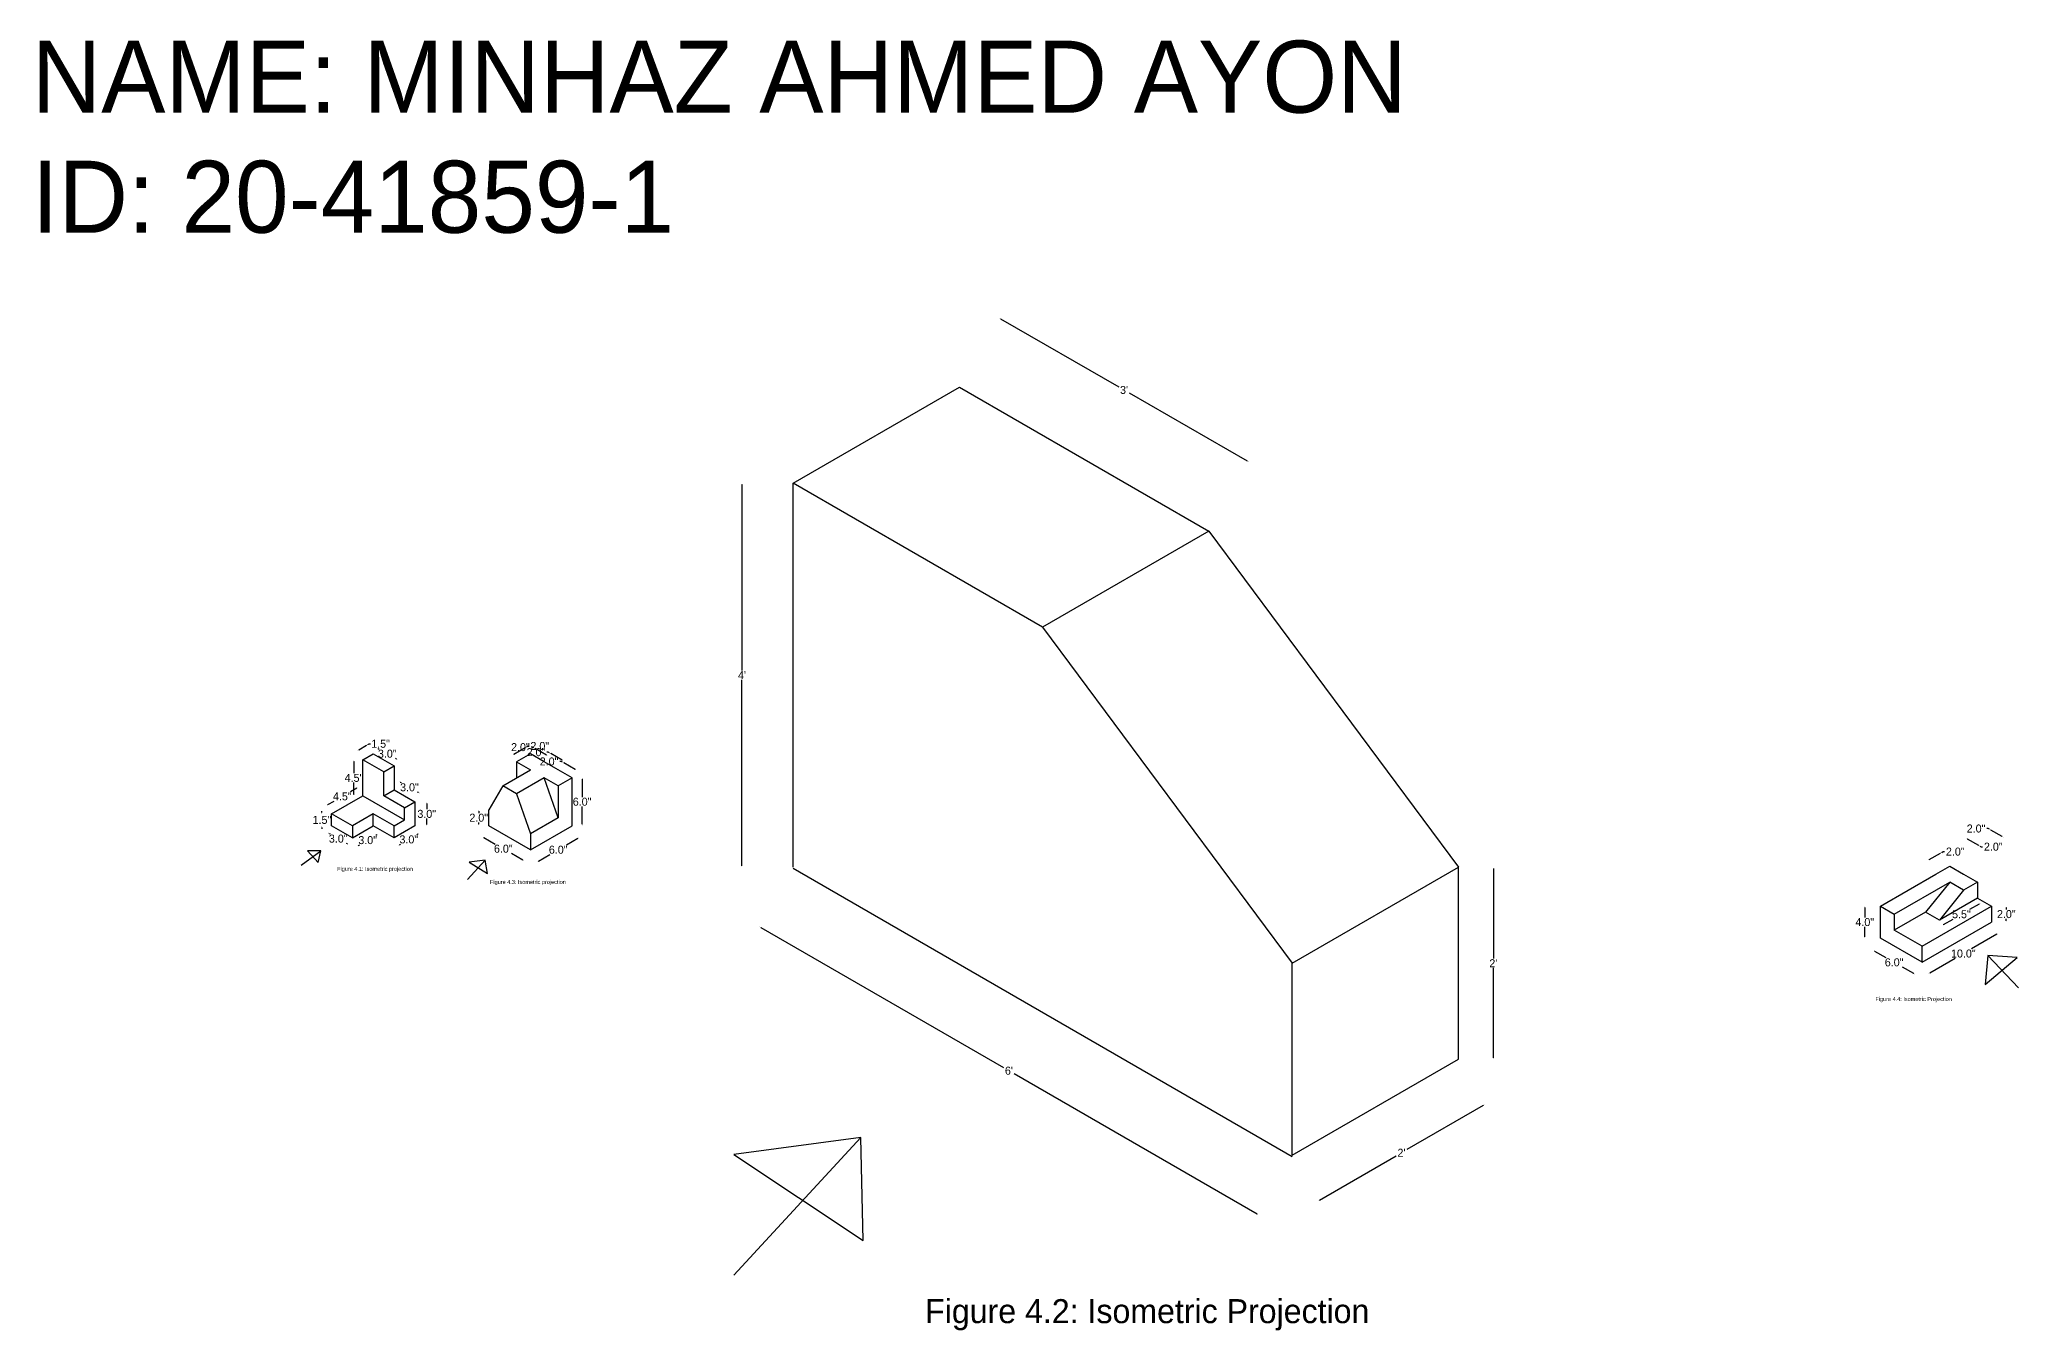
# Model space of a CAD drawing. Header units: inches. Extents: x 8 to 508, y -81 to 121.
# Drawn here: x 8.3 to 255.6, y -40.7 to 120.6 of the extents above; entities that cross this region are included whole.
import ezdxf

# ---------------------------------------------------------------- set-up
doc = ezdxf.new("R2010")
doc.units = ezdxf.units.IN
doc.header["$MEASUREMENT"] = 0
doc.dimstyles.get("Standard").update_dxf_attribs({"dimtxt": 1, "dimasz": 0.18, "dimexe": 0.18, "dimexo": 0.0625, "dimgap": 0.09, "dimtad": 0, "dimtih": 1, "dimtoh": 1, "dimdec": 1, "dimzin": 0, "dimdsep": 46, "dimlunit": 3, "dimtxsty": 'Standard', "dimcen": 0.09, "dimse1": 1, "dimse2": 1, "dimadec": 0, "dimazin": 0, "dimtfac": 1, "dimtdec": 1, "dimtofl": 0, "dimtmove": 0, "dimatfit": 3, "dimfxl": 1, "dimtolj": 1, "dimtzin": 0, "dimarcsym": 0})

# ---------------------------------------------------------------- blocks, each defined once
blk = doc.blocks.new('*D2')
at = {"color": 0, "lineweight": -2}
for p, q in [((50.64, 32.02), (50.76, 31.95)), ((52.92, 30.7), (52.8, 30.77))]:
    blk.add_line(p, q, dxfattribs=at)
at = {"color": 0}
for points in [[(50.65, 32.05), (50.62, 32), (50.48, 32.11)], [(52.94, 30.73), (52.91, 30.68), (53.08, 30.61)]]:
    blk.add_solid(points, dxfattribs=at)
at = {"layer": 'Defpoints', "color": 0}
for p in [(50.03, 31.34), (52.63, 29.84), (53.08, 30.61)]:
    blk.add_point(p, dxfattribs=at)
at = {"color": 0, "insert": (51.78, 31.36), "char_height": 1, "attachment_point": 5}
blk.add_mtext('\\A1;3.0"', dxfattribs=at)
blk = doc.blocks.new('*D3')
at = {"color": 0, "lineweight": -2}
for p, q in [((44.37, 25), (45.14, 25.44)), ((47.96, 27.07), (47.19, 26.62))]:
    blk.add_line(p, q, dxfattribs=at)
at = {"color": 0}
for points in [[(44.36, 25.02), (44.39, 24.97), (44.22, 24.91)], [(47.94, 27.09), (47.97, 27.04), (48.11, 27.16)]]:
    blk.add_solid(points, dxfattribs=at)
at = {"layer": 'Defpoints', "color": 0}
for p in [(48.11, 27.16), (48.73, 26.09), (44.83, 23.84)]:
    blk.add_point(p, dxfattribs=at)
at = {"color": 0, "insert": (46.16, 26.03), "char_height": 1, "attachment_point": 5}
blk.add_mtext('\\A1;4.5"', dxfattribs=at)
blk = doc.blocks.new('*D4')
at = {"color": 0, "lineweight": -2}
for p, q in [((47.62, 30.41), (47.62, 28.93)), ((47.62, 26.27), (47.62, 27.75))]:
    blk.add_line(p, q, dxfattribs=at)
at = {"color": 0}
for points in [[(47.59, 30.41), (47.65, 30.41), (47.62, 30.59)], [(47.59, 26.27), (47.65, 26.27), (47.62, 26.09)]]:
    blk.add_solid(points, dxfattribs=at)
at = {"layer": 'Defpoints', "color": 0}
for p in [(48.73, 30.59), (47.62, 26.09), (48.73, 26.09)]:
    blk.add_point(p, dxfattribs=at)
at = {"color": 0, "insert": (47.62, 28.34), "char_height": 1, "attachment_point": 5}
blk.add_mtext('\\A1;4.5"', dxfattribs=at)
blk = doc.blocks.new('*D5')
at = {"color": 0, "lineweight": -2}
for p, q in [((48.21, 31.85), (49.2, 32.42)), ((49.35, 32.51), (49.51, 32.6)), ((49.51, 32.6), (49.69, 32.6))]:
    blk.add_line(p, q, dxfattribs=at)
at = {"color": 0}
for points in [[(49.18, 32.45), (49.21, 32.4), (49.35, 32.51)], [(48.19, 31.88), (48.22, 31.83), (48.05, 31.76)]]:
    blk.add_solid(points, dxfattribs=at)
at = {"layer": 'Defpoints', "color": 0}
for p in [(49.35, 32.51), (48.73, 30.59), (50.03, 31.34)]:
    blk.add_point(p, dxfattribs=at)
at = {"color": 0, "insert": (50.94, 32.6), "char_height": 1, "attachment_point": 5}
blk.add_mtext('\\A1;1.5"', dxfattribs=at)
blk = doc.blocks.new('*D6')
at = {"color": 0, "lineweight": -2}
for p, q in [((53.41, 27.82), (53.53, 27.75)), ((55.69, 26.5), (55.57, 26.57))]:
    blk.add_line(p, q, dxfattribs=at)
at = {"color": 0}
for points in [[(53.42, 27.85), (53.39, 27.8), (53.25, 27.91)], [(55.71, 26.53), (55.68, 26.48), (55.85, 26.41)]]:
    blk.add_solid(points, dxfattribs=at)
at = {"layer": 'Defpoints', "color": 0}
for p in [(52.63, 26.84), (55.23, 25.34), (55.85, 26.41)]:
    blk.add_point(p, dxfattribs=at)
at = {"color": 0, "insert": (54.55, 27.16), "char_height": 1, "attachment_point": 5}
blk.add_mtext('\\A1;3.0"', dxfattribs=at)
blk = doc.blocks.new('*D7')
at = {"color": 0, "lineweight": -2}
for p, q in [((44.51, 21.41), (44.63, 21.34)), ((46.79, 20.09), (46.67, 20.16))]:
    blk.add_line(p, q, dxfattribs=at)
at = {"color": 0}
for points in [[(44.52, 21.44), (44.49, 21.38), (44.35, 21.5)], [(46.81, 20.12), (46.78, 20.06), (46.95, 20)]]:
    blk.add_solid(points, dxfattribs=at)
at = {"layer": 'Defpoints', "color": 0}
for p in [(44.83, 22.34), (46.95, 20), (47.43, 20.84)]:
    blk.add_point(p, dxfattribs=at)
at = {"color": 0, "insert": (45.65, 20.75), "char_height": 1, "attachment_point": 5}
blk.add_mtext('\\A1;3.0"', dxfattribs=at)
blk = doc.blocks.new('*D8')
at = {"color": 0, "lineweight": -2}
for p, q in [((43.61, 24.02), (43.61, 24.2)), ((43.61, 22.16), (43.61, 21.98))]:
    blk.add_line(p, q, dxfattribs=at)
at = {"color": 0}
for points in [[(43.58, 24.02), (43.64, 24.02), (43.61, 23.84)], [(43.58, 22.16), (43.64, 22.16), (43.61, 22.34)]]:
    blk.add_solid(points, dxfattribs=at)
at = {"layer": 'Defpoints', "color": 0}
for p in [(43.61, 22.34), (44.83, 23.84), (44.83, 22.34)]:
    blk.add_point(p, dxfattribs=at)
at = {"color": 0, "insert": (43.61, 23.09), "char_height": 1, "attachment_point": 5}
blk.add_mtext('\\A1;1.5"', dxfattribs=at)
blk = doc.blocks.new('*D9')
at = {"color": 0, "lineweight": -2}
for p, q in [((48.18, 19.9), (48.3, 19.97)), ((50.47, 21.22), (50.35, 21.15))]:
    blk.add_line(p, q, dxfattribs=at)
at = {"color": 0}
for points in [[(48.17, 19.92), (48.2, 19.87), (48.03, 19.81)], [(50.45, 21.24), (50.48, 21.19), (50.63, 21.31)]]:
    blk.add_solid(points, dxfattribs=at)
at = {"layer": 'Defpoints', "color": 0}
for p in [(50.03, 22.34), (47.43, 20.84), (50.63, 21.31)]:
    blk.add_point(p, dxfattribs=at)
at = {"color": 0, "insert": (49.33, 20.56), "char_height": 1, "attachment_point": 5}
blk.add_mtext('\\A1;3.0"', dxfattribs=at)
blk = doc.blocks.new('*D10')
at = {"color": 0, "lineweight": -2}
for p, q in [((53.32, 19.99), (53.44, 20.06)), ((55.61, 21.31), (55.49, 21.24))]:
    blk.add_line(p, q, dxfattribs=at)
at = {"color": 0}
for points in [[(53.31, 20.02), (53.34, 19.97), (53.17, 19.9)], [(55.59, 21.34), (55.62, 21.29), (55.77, 21.4)]]:
    blk.add_solid(points, dxfattribs=at)
at = {"layer": 'Defpoints', "color": 0}
for p in [(55.23, 22.34), (52.63, 20.84), (55.77, 21.4)]:
    blk.add_point(p, dxfattribs=at)
at = {"color": 0, "insert": (54.47, 20.65), "char_height": 1, "attachment_point": 5}
blk.add_mtext('\\A1;3.0"', dxfattribs=at)
blk = doc.blocks.new('*D11')
at = {"color": 0, "lineweight": -2}
for p, q in [((56.71, 25.16), (56.71, 24.43)), ((56.71, 22.52), (56.71, 23.25))]:
    blk.add_line(p, q, dxfattribs=at)
at = {"color": 0}
for points in [[(56.68, 25.16), (56.74, 25.16), (56.71, 25.34)], [(56.68, 22.52), (56.74, 22.52), (56.71, 22.34)]]:
    blk.add_solid(points, dxfattribs=at)
at = {"layer": 'Defpoints', "color": 0}
for p in [(55.23, 25.34), (55.23, 22.34), (56.71, 22.34)]:
    blk.add_point(p, dxfattribs=at)
at = {"color": 0, "insert": (56.71, 23.84), "char_height": 1, "attachment_point": 5}
blk.add_mtext('\\A1;3.0"', dxfattribs=at)
blk = doc.blocks.new('*D12')
at = {"color": 0, "lineweight": -2}
for p, q in [((73.52, 30.39), (73.34, 30.39)), ((73.68, 30.3), (73.52, 30.39)), ((75.26, 29.39), (73.84, 30.21))]:
    blk.add_line(p, q, dxfattribs=at)
at = {"color": 0}
for points in [[(73.85, 30.24), (73.82, 30.19), (73.68, 30.3)], [(75.27, 29.42), (75.24, 29.37), (75.41, 29.3)]]:
    blk.add_solid(points, dxfattribs=at)
at = {"layer": 'Defpoints', "color": 0}
for p in [(73.68, 30.3), (73.14, 29.36), (74.87, 28.36)]:
    blk.add_point(p, dxfattribs=at)
at = {"color": 0, "insert": (72, 30.39), "char_height": 1, "attachment_point": 5}
blk.add_mtext('\\A1;2.0"', dxfattribs=at)
blk = doc.blocks.new('*D13')
at = {"color": 0, "lineweight": -2}
for p, q in [((71.88, 31.55), (71.7, 31.55)), ((72.04, 31.46), (71.88, 31.55)), ((73.62, 30.55), (72.2, 31.37))]:
    blk.add_line(p, q, dxfattribs=at)
at = {"color": 0}
for points in [[(72.21, 31.4), (72.18, 31.35), (72.04, 31.46)], [(73.63, 30.58), (73.6, 30.53), (73.77, 30.46)]]:
    blk.add_solid(points, dxfattribs=at)
at = {"layer": 'Defpoints', "color": 0}
for p in [(71.4, 30.36), (72.04, 31.46), (73.14, 29.36)]:
    blk.add_point(p, dxfattribs=at)
at = {"color": 0, "insert": (70.36, 31.55), "char_height": 1, "attachment_point": 5}
blk.add_mtext('\\A1;2.0"', dxfattribs=at)
blk = doc.blocks.new('*D14')
at = {"color": 0, "lineweight": -2}
for p, q in [((69.94, 32.18), (69.76, 32.18)), ((70.09, 32.09), (69.94, 32.18)), ((71.67, 31.18), (70.25, 32))]:
    blk.add_line(p, q, dxfattribs=at)
at = {"color": 0}
for points in [[(70.26, 32.02), (70.23, 31.97), (70.09, 32.09)], [(71.68, 31.2), (71.65, 31.15), (71.82, 31.09)]]:
    blk.add_solid(points, dxfattribs=at)
at = {"layer": 'Defpoints', "color": 0}
for p in [(69.67, 31.36), (70.09, 32.09), (71.4, 30.36)]:
    blk.add_point(p, dxfattribs=at)
at = {"color": 0, "insert": (68.42, 32.18), "char_height": 1, "attachment_point": 5}
blk.add_mtext('\\A1;2.0"', dxfattribs=at)
blk = doc.blocks.new('*D15')
at = {"color": 0, "lineweight": -2}
for p, q in [((63.21, 24.18), (63.21, 23.95)), ((63.21, 22.54), (63.21, 22.77))]:
    blk.add_line(p, q, dxfattribs=at)
at = {"color": 0}
for points in [[(63.18, 24.18), (63.24, 24.18), (63.21, 24.36)], [(63.18, 22.54), (63.24, 22.54), (63.21, 22.36)]]:
    blk.add_solid(points, dxfattribs=at)
at = {"layer": 'Defpoints', "color": 0}
for p in [(63.21, 22.36), (64.47, 24.36), (64.47, 22.36)]:
    blk.add_point(p, dxfattribs=at)
at = {"color": 0, "insert": (63.21, 23.36), "char_height": 1, "attachment_point": 5}
blk.add_mtext('\\A1;2.0"', dxfattribs=at)
blk = doc.blocks.new('*D16')
at = {"color": 0, "lineweight": -2}
for p, q in [((63.84, 20.9), (65.26, 20.08)), ((68.72, 18.08), (67.3, 18.9))]:
    blk.add_line(p, q, dxfattribs=at)
at = {"color": 0}
for points in [[(63.85, 20.92), (63.82, 20.87), (63.68, 20.99)], [(68.74, 18.1), (68.71, 18.05), (68.88, 17.99)]]:
    blk.add_solid(points, dxfattribs=at)
at = {"layer": 'Defpoints', "color": 0}
for p in [(64.47, 22.36), (68.88, 17.99), (69.67, 19.36)]:
    blk.add_point(p, dxfattribs=at)
at = {"color": 0, "insert": (66.28, 19.49), "char_height": 1, "attachment_point": 5}
blk.add_mtext('\\A1;6.0"', dxfattribs=at)
blk = doc.blocks.new('*D17')
at = {"color": 0, "lineweight": -2}
for p, q in [((75.58, 20.77), (74.16, 19.95)), ((70.69, 17.95), (72.11, 18.77))]:
    blk.add_line(p, q, dxfattribs=at)
at = {"color": 0}
for points in [[(75.56, 20.79), (75.59, 20.74), (75.73, 20.86)], [(70.68, 17.97), (70.71, 17.92), (70.54, 17.86)]]:
    blk.add_solid(points, dxfattribs=at)
at = {"layer": 'Defpoints', "color": 0}
for p in [(74.87, 22.36), (69.67, 19.36), (70.54, 17.86)]:
    blk.add_point(p, dxfattribs=at)
at = {"color": 0, "insert": (73.14, 19.36), "char_height": 1, "attachment_point": 5}
blk.add_mtext('\\A1;6.0"', dxfattribs=at)
blk = doc.blocks.new('*D18')
at = {"color": 0, "lineweight": -2}
for p, q in [((76.13, 28.18), (76.13, 25.95)), ((76.13, 22.54), (76.13, 24.77))]:
    blk.add_line(p, q, dxfattribs=at)
at = {"color": 0}
for points in [[(76.1, 28.18), (76.16, 28.18), (76.13, 28.36)], [(76.1, 22.54), (76.16, 22.54), (76.13, 22.36)]]:
    blk.add_solid(points, dxfattribs=at)
at = {"layer": 'Defpoints', "color": 0}
for p in [(74.87, 28.36), (74.87, 22.36), (76.13, 22.36)]:
    blk.add_point(p, dxfattribs=at)
at = {"color": 0, "insert": (76.13, 25.36), "char_height": 1, "attachment_point": 5}
blk.add_mtext('\\A1;6.0"', dxfattribs=at)
blk = doc.blocks.new('*D19')
at = {"color": 0, "lineweight": -2}
for p, q in [((69.17, 32.23), (69.32, 32.32)), ((69.32, 32.32), (69.5, 32.32)), ((67.59, 31.32), (69.01, 32.14))]:
    blk.add_line(p, q, dxfattribs=at)
at = {"color": 0}
for points in [[(69, 32.16), (69.03, 32.11), (69.17, 32.23)], [(67.58, 31.34), (67.61, 31.29), (67.44, 31.23)]]:
    blk.add_solid(points, dxfattribs=at)
at = {"layer": 'Defpoints', "color": 0}
for p in [(69.17, 32.23), (67.94, 30.36), (69.67, 31.36)]:
    blk.add_point(p, dxfattribs=at)
at = {"color": 0, "insert": (70.84, 32.32), "char_height": 1, "attachment_point": 5}
blk.add_mtext('\\A1;2.0"', dxfattribs=at)
blk = doc.blocks.new('*D20')
at = {"color": 0, "lineweight": -2}
for p, q in [((128.43, 85.72), (143.19, 77.2)), ((159.29, 67.9), (144.54, 76.42))]:
    blk.add_line(p, q, dxfattribs=at)
at = {"color": 0}
for points in [[(128.44, 85.75), (128.41, 85.7), (128.27, 85.81)], [(159.31, 67.93), (159.28, 67.88), (159.45, 67.81)]]:
    blk.add_solid(points, dxfattribs=at)
at = {"layer": 'Defpoints', "color": 0}
for p in [(123.29, 77.18), (159.45, 67.81), (154.47, 59.18)]:
    blk.add_point(p, dxfattribs=at)
at = {"color": 0, "insert": (143.86, 76.81), "char_height": 1, "attachment_point": 5}
blk.add_mtext("\\A1;3'", dxfattribs=at)
blk = doc.blocks.new('*D23')
at = {"color": 0, "lineweight": -2}
for p, q in [((188.76, -12.59), (179.2, -18.11)), ((168.29, -24.41), (177.85, -18.89))]:
    blk.add_line(p, q, dxfattribs=at)
at = {"color": 0}
for points in [[(188.75, -12.56), (188.78, -12.61), (188.92, -12.5)], [(168.28, -24.38), (168.31, -24.43), (168.14, -24.5)]]:
    blk.add_solid(points, dxfattribs=at)
at = {"layer": 'Defpoints', "color": 0}
for p in [(185.64, -6.82), (188.92, -12.5), (164.86, -18.82)]:
    blk.add_point(p, dxfattribs=at)
at = {"color": 0, "insert": (178.53, -18.5), "char_height": 1, "attachment_point": 5}
blk.add_mtext("\\A1;2'", dxfattribs=at)
blk = doc.blocks.new('*D24')
at = {"color": 0, "lineweight": -2}
for p, q in [((190.01, 17), (190.01, 5.77)), ((190.01, -6.64), (190.01, 4.59))]:
    blk.add_line(p, q, dxfattribs=at)
at = {"color": 0}
for points in [[(189.98, 17), (190.04, 17), (190.01, 17.18)], [(189.98, -6.64), (190.04, -6.64), (190.01, -6.82)]]:
    blk.add_solid(points, dxfattribs=at)
at = {"layer": 'Defpoints', "color": 0}
for p in [(185.64, 17.18), (185.64, -6.82), (190.01, -6.82)]:
    blk.add_point(p, dxfattribs=at)
at = {"color": 0, "insert": (190.01, 5.18), "char_height": 1, "attachment_point": 5}
blk.add_mtext("\\A1;2'", dxfattribs=at)
blk = doc.blocks.new('*D25')
at = {"color": 0, "lineweight": -2}
for p, q in [((98.45, 9.66), (128.79, -7.86)), ((160.49, -26.16), (130.14, -8.64))]:
    blk.add_line(p, q, dxfattribs=at)
at = {"color": 0}
for points in [[(98.46, 9.69), (98.43, 9.64), (98.29, 9.75)], [(160.5, -26.13), (160.47, -26.18), (160.64, -26.25)]]:
    blk.add_solid(points, dxfattribs=at)
at = {"layer": 'Defpoints', "color": 0}
for p in [(102.51, 17.05), (164.86, -18.95), (160.64, -26.25)]:
    blk.add_point(p, dxfattribs=at)
at = {"color": 0, "insert": (129.47, -8.25), "char_height": 1, "attachment_point": 5}
blk.add_mtext("\\A1;6'", dxfattribs=at)
blk = doc.blocks.new('*D26')
at = {"color": 0, "lineweight": -2}
for p, q in [((96.11, 65), (96.11, 41.77)), ((96.11, 17.36), (96.11, 40.59))]:
    blk.add_line(p, q, dxfattribs=at)
at = {"color": 0}
for points in [[(96.08, 65), (96.14, 65), (96.11, 65.18)], [(96.08, 17.36), (96.14, 17.36), (96.11, 17.18)]]:
    blk.add_solid(points, dxfattribs=at)
at = {"layer": 'Defpoints', "color": 0}
for p in [(102.51, 65.18), (96.11, 17.18), (102.51, 17.18)]:
    blk.add_point(p, dxfattribs=at)
at = {"color": 0, "insert": (96.11, 41.18), "char_height": 1, "attachment_point": 5}
blk.add_mtext("\\A1;4'", dxfattribs=at)
blk = doc.blocks.new('*D27')
at = {"color": 0, "lineweight": -2}
for p, q in [((244.49, 18.13), (245.91, 18.95)), ((246.06, 19.04), (246.22, 19.13)), ((246.22, 19.13), (246.4, 19.13))]:
    blk.add_line(p, q, dxfattribs=at)
at = {"color": 0}
for points in [[(244.47, 18.15), (244.5, 18.1), (244.33, 18.04)], [(245.89, 18.97), (245.92, 18.92), (246.06, 19.04)]]:
    blk.add_solid(points, dxfattribs=at)
at = {"layer": 'Defpoints', "color": 0}
for p in [(246.06, 19.04), (247.05, 17.32), (245.32, 16.32)]:
    blk.add_point(p, dxfattribs=at)
at = {"color": 0, "insert": (247.74, 19.13), "char_height": 1, "attachment_point": 5}
blk.add_mtext('\\A1;2.0"', dxfattribs=at)
blk = doc.blocks.new('*D28')
at = {"color": 0, "lineweight": -2}
for p, q in [((249.23, 20.74), (250.65, 19.92)), ((250.81, 19.83), (250.97, 19.74)), ((250.97, 19.74), (251.15, 19.74))]:
    blk.add_line(p, q, dxfattribs=at)
at = {"color": 0}
for points in [[(249.25, 20.77), (249.22, 20.71), (249.08, 20.83)], [(250.67, 19.95), (250.64, 19.89), (250.81, 19.83)]]:
    blk.add_solid(points, dxfattribs=at)
at = {"layer": 'Defpoints', "color": 0}
for p in [(250.81, 19.83), (247.05, 17.32), (248.78, 16.32)]:
    blk.add_point(p, dxfattribs=at)
at = {"color": 0, "insert": (252.49, 19.74), "char_height": 1, "attachment_point": 5}
blk.add_mtext('\\A1;2.0"', dxfattribs=at)
blk = doc.blocks.new('*D29')
at = {"color": 0, "lineweight": -2}
for p, q in [((251.86, 22.01), (251.68, 22.01)), ((252.01, 21.92), (251.86, 22.01)), ((253.59, 21.01), (252.17, 21.83))]:
    blk.add_line(p, q, dxfattribs=at)
at = {"color": 0}
for points in [[(252.19, 21.85), (252.16, 21.8), (252.01, 21.92)], [(253.61, 21.03), (253.58, 20.98), (253.75, 20.92)]]:
    blk.add_solid(points, dxfattribs=at)
at = {"layer": 'Defpoints', "color": 0}
for p in [(252.01, 21.92), (248.78, 16.32), (250.52, 15.32)]:
    blk.add_point(p, dxfattribs=at)
at = {"color": 0, "insert": (250.34, 22.01), "char_height": 1, "attachment_point": 5}
blk.add_mtext('\\A1;2.0"', dxfattribs=at)
blk = doc.blocks.new('*D30')
at = {"color": 0, "lineweight": -2}
for p, q in [((252.92, 8.8), (249.77, 6.98)), ((244.57, 3.98), (247.73, 5.8))]:
    blk.add_line(p, q, dxfattribs=at)
at = {"color": 0}
for points in [[(252.91, 8.82), (252.94, 8.77), (253.08, 8.89)], [(244.56, 4), (244.59, 3.95), (244.42, 3.89)]]:
    blk.add_solid(points, dxfattribs=at)
at = {"layer": 'Defpoints', "color": 0}
for p in [(252.25, 10.32), (253.08, 8.89), (243.59, 5.32)]:
    blk.add_point(p, dxfattribs=at)
at = {"color": 0, "insert": (248.75, 6.39), "char_height": 1, "attachment_point": 5}
blk.add_mtext('\\A1;10.0"', dxfattribs=at)
blk = doc.blocks.new('*D31')
at = {"color": 0, "lineweight": -2}
for p, q in [((237.66, 6.7), (239.08, 5.88)), ((242.55, 3.88), (241.13, 4.7))]:
    blk.add_line(p, q, dxfattribs=at)
at = {"color": 0}
for points in [[(237.68, 6.73), (237.65, 6.67), (237.51, 6.79)], [(242.56, 3.91), (242.53, 3.85), (242.7, 3.79)]]:
    blk.add_solid(points, dxfattribs=at)
at = {"layer": 'Defpoints', "color": 0}
for p in [(238.39, 8.32), (237.51, 6.79), (243.59, 5.32)]:
    blk.add_point(p, dxfattribs=at)
at = {"color": 0, "insert": (240.1, 5.29), "char_height": 1, "attachment_point": 5}
blk.add_mtext('\\A1;6.0"', dxfattribs=at)
blk = doc.blocks.new('*D32')
at = {"color": 0, "lineweight": -2}
for p, q in [((236.43, 12.14), (236.43, 10.91)), ((236.43, 8.5), (236.43, 9.73))]:
    blk.add_line(p, q, dxfattribs=at)
at = {"color": 0}
for points in [[(236.4, 12.14), (236.46, 12.14), (236.43, 12.32)], [(236.4, 8.5), (236.46, 8.5), (236.43, 8.32)]]:
    blk.add_solid(points, dxfattribs=at)
at = {"layer": 'Defpoints', "color": 0}
for p in [(238.39, 12.32), (236.43, 8.32), (238.39, 8.32)]:
    blk.add_point(p, dxfattribs=at)
at = {"color": 0, "insert": (236.43, 10.32), "char_height": 1, "attachment_point": 5}
blk.add_mtext('\\A1;4.0"', dxfattribs=at)
blk = doc.blocks.new('*D33')
at = {"color": 0, "lineweight": -2}
for p, q in [((250.74, 12.58), (249.53, 11.89)), ((246.29, 10.01), (247.49, 10.71))]:
    blk.add_line(p, q, dxfattribs=at)
at = {"color": 0}
for points in [[(250.72, 12.61), (250.75, 12.56), (250.89, 12.67)], [(246.27, 10.04), (246.3, 9.99), (246.13, 9.92)]]:
    blk.add_solid(points, dxfattribs=at)
at = {"layer": 'Defpoints', "color": 0}
for p in [(250.52, 13.32), (245.75, 10.57), (246.13, 9.92)]:
    blk.add_point(p, dxfattribs=at)
at = {"color": 0, "insert": (248.51, 11.3), "char_height": 1, "attachment_point": 5}
blk.add_mtext('\\A1;5.5"', dxfattribs=at)
blk = doc.blocks.new('*D34')
at = {"color": 0, "lineweight": -2}
for p, q in [((254.12, 12.14), (254.12, 11.91)), ((254.12, 10.5), (254.12, 10.73))]:
    blk.add_line(p, q, dxfattribs=at)
at = {"color": 0}
for points in [[(254.09, 12.14), (254.15, 12.14), (254.12, 12.32)], [(254.09, 10.5), (254.15, 10.5), (254.12, 10.32)]]:
    blk.add_solid(points, dxfattribs=at)
at = {"layer": 'Defpoints', "color": 0}
for p in [(252.25, 12.32), (252.25, 10.32), (254.12, 10.32)]:
    blk.add_point(p, dxfattribs=at)
at = {"color": 0, "insert": (254.12, 11.32), "char_height": 1, "attachment_point": 5}
blk.add_mtext('\\A1;2.0"', dxfattribs=at)

msp = doc.modelspace()

# ---------------------------------------------------------------- linework, layer by layer
for p, q in [((102.51, 65.18), (123.29, 77.18)), ((123.29, 77.18), (154.47, 59.18)), ((102.51, 17.18), (102.51, 65.18)), ((133.68, 47.18), (102.51, 65.18)), ((154.47, 59.18), (133.68, 47.18)), ((154.47, 59.18), (185.64, 17.18)), ((133.68, 47.18), (164.86, 5.18)), ((48.73, 30.59), (50.03, 31.34)), ((48.73, 26.09), (48.73, 30.59)), ((51.33, 29.09), (48.73, 30.59)), ((50.03, 31.34), (52.63, 29.84)), ((51.33, 29.09), (52.63, 29.84)), ((52.63, 29.84), (52.63, 26.84)), ((69.67, 31.36), (67.94, 30.36)), ((67.94, 30.36), (69.67, 29.36)), ((67.94, 30.36), (67.94, 28.36)), ((71.4, 30.36), (69.67, 31.36)), ((73.14, 29.36), (71.4, 30.36)), ((51.33, 26.09), (51.33, 29.09)), ((66.21, 27.36), (64.47, 24.36)), ((66.21, 27.36), (69.67, 29.36)), ((67.94, 26.36), (66.21, 27.36)), ((71.4, 28.36), (67.94, 26.36)), ((73.14, 27.36), (71.4, 28.36)), ((73.14, 23.36), (71.4, 28.36)), ((74.87, 28.36), (73.14, 29.36)), ((74.87, 28.36), (73.14, 27.36)), ((73.14, 27.36), (73.14, 23.36)), ((74.87, 22.36), (74.87, 28.36)), ((44.83, 23.84), (48.73, 26.09)), ((48.73, 26.09), (53.93, 23.09)), ((51.33, 26.09), (52.63, 26.84)), ((53.93, 24.59), (51.33, 26.09)), ((52.63, 26.84), (55.23, 25.34)), ((53.93, 24.59), (55.23, 25.34)), ((55.23, 25.34), (55.23, 22.34)), ((67.94, 26.36), (69.67, 21.36)), ((44.83, 22.34), (44.83, 23.84)), ((47.43, 22.34), (44.83, 23.84)), ((47.43, 20.84), (44.83, 22.34)), ((50.03, 23.84), (47.43, 22.34)), ((47.43, 20.84), (50.03, 22.34)), ((47.43, 22.34), (47.43, 20.84)), ((50.03, 22.34), (50.03, 23.84)), ((52.63, 22.34), (50.03, 23.84)), ((52.63, 20.84), (50.03, 22.34)), ((52.63, 22.34), (53.93, 23.09)), ((55.23, 22.34), (52.63, 20.84)), ((52.63, 20.84), (52.63, 22.34)), ((53.93, 23.09), (53.93, 24.59)), ((64.47, 22.36), (64.47, 24.36)), ((69.67, 19.36), (64.47, 22.36)), ((73.14, 23.36), (69.67, 21.36)), ((69.67, 19.36), (74.87, 22.36)), ((69.67, 21.36), (69.67, 19.36)), ((41.03, 17.45), (43.46, 19.24)), ((43.46, 19.24), (41.82, 19.21)), ((41.82, 19.21), (43.13, 17.75)), ((43.13, 17.75), (43.46, 19.24)), ((61.79, 15.63), (64.01, 18.06)), ((64.01, 18.06), (62, 17.81)), ((62, 17.81), (64.3, 16.38)), ((64.3, 16.38), (64.01, 18.06)), ((245.32, 16.32), (247.05, 17.32)), ((247.05, 17.32), (248.78, 16.32)), ((102.51, 17.05), (164.86, -18.95)), ((164.86, 5.18), (185.64, 17.18)), ((185.64, -6.82), (185.64, 17.18)), ((238.39, 12.32), (245.32, 16.32)), ((240.12, 11.32), (247.05, 15.32)), ((247.05, 15.32), (244.02, 11.57)), ((248.78, 14.32), (247.05, 15.32)), ((248.78, 16.32), (250.52, 15.32)), ((250.52, 15.32), (248.78, 14.32)), ((250.52, 15.32), (250.52, 13.32)), ((248.78, 14.32), (245.75, 10.57)), ((250.52, 13.32), (245.75, 10.57)), ((250.52, 13.32), (252.25, 12.32)), ((238.39, 8.32), (238.39, 12.32)), ((238.39, 12.32), (240.12, 11.32)), ((244.02, 11.57), (240.12, 9.32)), ((240.12, 11.32), (240.12, 9.32)), ((243.59, 7.32), (252.25, 12.32)), ((243.59, 5.32), (252.25, 10.32)), ((245.75, 10.57), (244.02, 11.57)), ((252.25, 12.32), (252.25, 10.32)), ((243.59, 5.32), (238.39, 8.32)), ((243.59, 7.32), (240.12, 9.32)), ((164.86, -18.82), (164.86, 5.18)), ((243.59, 5.32), (243.59, 7.32)), ((251.8, 6.13), (251.46, 2.53)), ((251.46, 2.53), (255.46, 5.9)), ((255.63, 2.13), (251.8, 6.13)), ((255.46, 5.9), (251.8, 6.13)), ((164.86, -18.82), (185.64, -6.82)), ((95.11, -33.78), (110.98, -16.58)), ((110.98, -16.58), (95.11, -18.73)), ((111.24, -29.48), (110.98, -16.58)), ((95.11, -18.73), (111.24, -29.48))]:
    msp.add_line(p, q)

# ---------------------------------------------------------------- texts
for s, insert, char_height, width, attachment_point in [('NAME: MINHAZ AHMED AYON\\PID: 20-41859-1', (7.34, 120.46), 9, 203.7924, 1), ('Figure 4.1: Isometric projection', (50.25, 17.22), 0.5, 15.3131, 2), ('Figure 4.3: Isometric projection', (64.62, 15.59), 0.5, 14.6119, 1), ('Figure 4.4: Isometric Projection', (237.76, 0.96), 0.5, 14.5048, 1), ('Figure 4.2: Isometric Projection', (119, -36.79), 3, 67.0164, 1)]:
    msp.add_mtext(s, dxfattribs=dict(insert=insert, char_height=char_height, width=width, attachment_point=attachment_point))

# ---------------------------------------------------------------- dimensions: what is measured, and where the dimension line sits
for p1, p2, distance, picture, middle in [((123.29, 77.18), (154.47, 59.18), 9.97, '*D20', (143.86, 76.81)), ((48.73, 30.59), (50.03, 31.34), 1.36, '*D5', (50.94, 32.6)), ((71.4, 30.36), (69.67, 31.36), -0.84, '*D14', (68.42, 32.18)), ((67.94, 30.36), (69.67, 31.36), 1.01, '*D19', (70.84, 32.32)), ((73.14, 29.36), (71.4, 30.36), -1.27, '*D13', (70.36, 31.55)), ((48.73, 30.59), (48.73, 26.09), -1.12, '*D4', (47.62, 28.34)), ((50.03, 31.34), (52.63, 29.84), 0.9, '*D2', (51.78, 31.36)), ((74.87, 28.36), (73.14, 29.36), -1.09, '*D12', (72, 30.39)), ((52.63, 26.84), (55.23, 25.34), 1.24, '*D6', (54.55, 27.16)), ((44.83, 23.84), (48.73, 26.09), 1.24, '*D3', (46.16, 26.03)), ((44.83, 22.34), (47.43, 20.84), -0.97, '*D7', (45.65, 20.75)), ((47.43, 20.84), (50.03, 22.34), -1.19, '*D9', (49.33, 20.56)), ((52.63, 20.84), (55.23, 22.34), -1.08, '*D10', (54.47, 20.65)), ((64.47, 22.36), (69.67, 19.36), -1.58, '*D16', (66.28, 19.49)), ((74.87, 22.36), (69.67, 19.36), 1.73, '*D17', (73.14, 19.36)), ((250.52, 15.32), (248.78, 16.32), -6.46, '*D29', (250.34, 22.01)), ((245.32, 16.32), (247.05, 17.32), 1.98, '*D27', (247.74, 19.13)), ((247.05, 17.32), (248.78, 16.32), 4.05, '*D28', (252.49, 19.74)), ((102.51, 17.05), (164.86, -18.95), -8.43, '*D25', (129.47, -8.25)), ((250.52, 13.32), (245.75, 10.57), 0.75, '*D33', (248.51, 11.3)), ((243.59, 5.32), (252.25, 10.32), -1.66, '*D30', (248.75, 6.39)), ((243.59, 5.32), (238.39, 8.32), 1.77, '*D31', (240.1, 5.29)), ((164.86, -18.82), (185.64, -6.82), -6.55, '*D23', (178.53, -18.5))]:
    dim = msp.add_aligned_dim(p1=p1, p2=p2, distance=distance, dimstyle='Standard')
    dim.commit()
    dim.dimension.update_dxf_attribs({"geometry": picture, "text_midpoint": middle})
for base, p1, p2, picture, middle in [((96.11, 17.18), (102.51, 65.18), (102.51, 17.18), '*D26', (96.11, 41.18)), ((76.13, 22.36), (74.87, 28.36), (74.87, 22.36), '*D18', (76.13, 25.36)), ((56.71, 22.34), (55.23, 25.34), (55.23, 22.34), '*D11', (56.71, 23.84)), ((43.61, 22.34), (44.83, 23.84), (44.83, 22.34), '*D8', (43.61, 23.09)), ((63.21, 22.36), (64.47, 24.36), (64.47, 22.36), '*D15', (63.21, 23.36)), ((190.01, -6.82), (185.64, 17.18), (185.64, -6.82), '*D24', (190.01, 5.18)), ((236.43, 8.32), (238.39, 12.32), (238.39, 8.32), '*D32', (236.43, 10.32)), ((254.12, 10.32), (252.25, 12.32), (252.25, 10.32), '*D34', (254.12, 11.32))]:
    dim = msp.add_linear_dim(base=base, p1=p1, p2=p2, angle=90, dimstyle='Standard')
    dim.commit()
    dim.dimension.update_dxf_attribs({"geometry": picture, "text_midpoint": middle})

doc.saveas('drawing.dxf')
